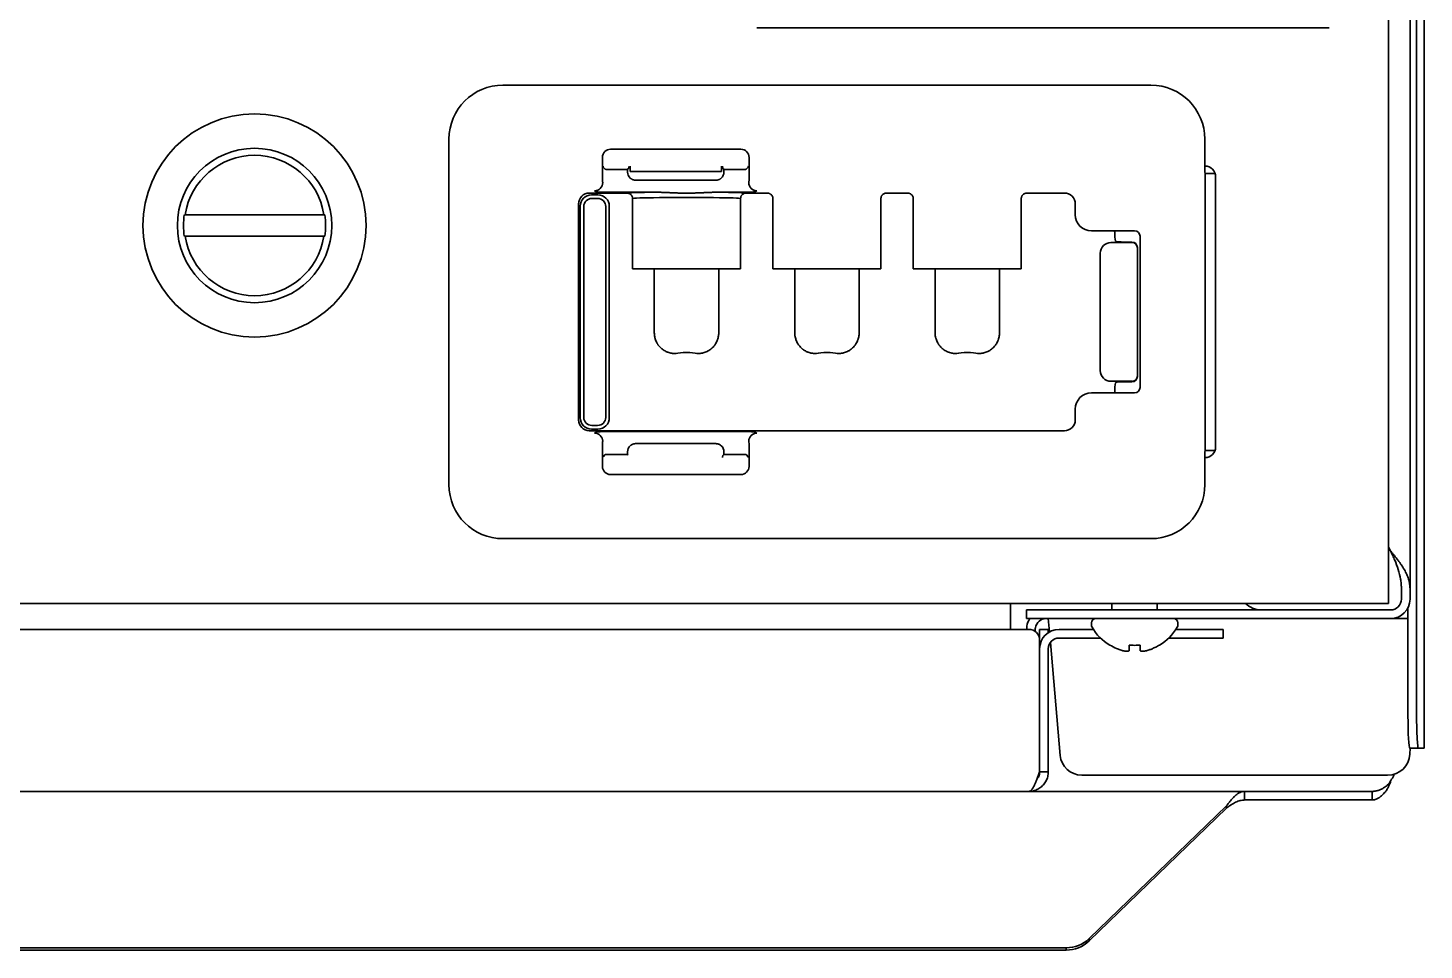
# Model space of a CAD drawing. Extents: x 6336 to 10269, y -393 to 3371.
# Drawn here: x 9050.1 to 9179.4, y 2565.8 to 2651.2 of the extents above; entities that cross this region are included whole.
import ezdxf

# ---------------------------------------------------------------- set-up
doc = ezdxf.new("R2010")
doc.units = 0
doc.header["$LTSCALE"] = 5
doc.layers.add('1', color=7, linetype='CONTINUOUS', true_color=0xffffff)

msp = doc.modelspace()

# ---------------------------------------------------------------- linework, layer by layer
at = {"layer": '1', "color": 7, "linetype": 'Continuous', "lineweight": 35}
for p, q in [((9178.07, 3234.73), (9178.07, 2599.33)), ((9179.37, 2584.53), (9179.37, 3233.93)), ((9178.68, 3230.93), (9178.68, 2587.53)), ((9176.07, 2692.72), (9176.07, 2599.73)), ((9117.57, 2651.23), (9170.57, 2651.23)), ((9094.07, 2645.93), (9154.07, 2645.93)), ((9089.07, 2608.93), (9089.07, 2640.93)), ((9159.07, 2640.93), (9159.07, 2638.14)), ((9103.28, 2637.65), (9103.28, 2639.24)), ((9104.03, 2639.99), (9116.11, 2639.99)), ((9116.86, 2639.24), (9116.86, 2637.65)), ((9103.35, 2638.34), (9103.35, 2638.43)), ((9103.35, 2638.34), (9103.55, 2638.14)), ((9104.86, 2638.12), (9104.3, 2638.12)), ((9105.68, 2638.19), (9105.61, 2638.14)), ((9105.61, 2638.14), (9105.61, 2637.88)), ((9105.85, 2638.43), (9105.85, 2637.93)), ((9105.85, 2637.93), (9105.88, 2637.93)), ((9105.88, 2637.93), (9106.63, 2637.93)), ((9113.52, 2637.93), (9106.63, 2637.93)), ((9113.52, 2637.93), (9114.27, 2637.93)), ((9114.3, 2637.93), (9114.27, 2637.93)), ((9114.3, 2637.93), (9114.3, 2638.43)), ((9114.54, 2638.14), (9114.47, 2638.19)), ((9114.54, 2637.88), (9114.54, 2638.14)), ((9115.85, 2638.12), (9115.29, 2638.12)), ((9116.79, 2638.34), (9116.6, 2638.14)), ((9116.8, 2638.43), (9116.79, 2638.34)), ((9159.11, 2637.75), (9159.08, 2637.89)), ((9160.02, 2637.75), (9159.11, 2637.75)), ((9159.11, 2637.75), (9159.11, 2612.1)), ((9106.36, 2637.13), (9106.63, 2637.13)), ((9106.63, 2637.13), (9113.52, 2637.13)), ((9113.52, 2637.13), (9113.79, 2637.13)), ((9160.07, 2637.43), (9160.07, 2612.43)), ((9101.07, 2634.93), (9101.07, 2614.93)), ((9105.57, 2635.93), (9102.07, 2635.93)), ((9102.87, 2635.77), (9102.28, 2635.77)), ((9102.84, 2635.44), (9102.31, 2635.44)), ((9102.8, 2636.03), (9102.56, 2636.15)), ((9108.34, 2636.01), (9104.3, 2636.01)), ((9106.07, 2628.93), (9106.07, 2635.43)), ((9115.85, 2636.01), (9113.81, 2636.01)), ((9116.07, 2628.93), (9116.07, 2635.43)), ((9118.57, 2635.93), (9116.57, 2635.93)), ((9117.59, 2636.15), (9117.35, 2636.03)), ((9119.07, 2628.93), (9119.07, 2635.43)), ((9129.07, 2628.93), (9129.07, 2635.43)), ((9131.57, 2635.93), (9129.57, 2635.93)), ((9132.07, 2628.93), (9132.07, 2635.43)), ((9142.07, 2628.93), (9142.07, 2635.43)), ((9146.07, 2635.93), (9142.57, 2635.93)), ((9147.07, 2633.93), (9147.07, 2634.93)), ((9064.65, 2633.93), (9064.57, 2633.93)), ((9077.58, 2633.93), (9077.5, 2633.93)), ((9101.23, 2634.72), (9101.23, 2615.13)), ((9101.56, 2634.69), (9101.56, 2615.16)), ((9103.59, 2615.16), (9103.59, 2634.69)), ((9103.92, 2615.13), (9103.92, 2634.72)), ((9148.57, 2632.43), (9148.8, 2632.43)), ((9148.8, 2632.43), (9152.57, 2632.43)), ((9150.72, 2632.35), (9150.72, 2632.4)), ((9064.57, 2631.93), (9064.65, 2631.93)), ((9077.5, 2631.93), (9077.58, 2631.93)), ((9150.38, 2631.35), (9152.32, 2631.35)), ((9150.81, 2631.48), (9150.73, 2631.85)), ((9152.32, 2631.4), (9151.31, 2631.4)), ((9153.07, 2631.93), (9153.07, 2617.93)), ((9149.38, 2629.87), (9149.38, 2619.98)), ((9152.82, 2630.86), (9152.82, 2630.89)), ((9152.82, 2629.87), (9152.82, 2630.86)), ((9152.82, 2619.98), (9152.82, 2629.87)), ((9106.07, 2628.93), (9116.07, 2628.93)), ((9108.09, 2628.93), (9108.09, 2623)), ((9114.05, 2628.93), (9114.05, 2623)), ((9119.07, 2628.93), (9129.07, 2628.93)), ((9121.09, 2623), (9121.09, 2628.93)), ((9127.05, 2628.93), (9127.05, 2623)), ((9132.07, 2628.93), (9142.07, 2628.93)), ((9134.09, 2623), (9134.09, 2628.93)), ((9140.05, 2623), (9140.05, 2628.93)), ((9152.82, 2618.99), (9152.82, 2619.98)), ((9152.32, 2618.5), (9150.38, 2618.5)), ((9150.81, 2618.37), (9150.73, 2618)), ((9152.32, 2618.46), (9151.31, 2618.46)), ((9152.82, 2618.96), (9152.82, 2618.99)), ((9148.8, 2617.43), (9148.57, 2617.43)), ((9152.57, 2617.43), (9148.8, 2617.43)), ((9150.72, 2617.45), (9150.72, 2617.51)), ((9147.07, 2614.93), (9147.07, 2615.93)), ((9102.31, 2614.41), (9102.84, 2614.41)), ((9102.07, 2613.93), (9146.07, 2613.93)), ((9102.28, 2614.08), (9102.87, 2614.08)), ((9102.56, 2613.7), (9102.8, 2613.82)), ((9104.3, 2613.84), (9115.85, 2613.84)), ((9117.35, 2613.82), (9117.59, 2613.7)), ((9103.28, 2610.61), (9103.28, 2612.2)), ((9103.35, 2611.52), (9103.55, 2611.71)), ((9104.86, 2611.73), (9104.3, 2611.73)), ((9105.61, 2611.98), (9105.61, 2611.71)), ((9105.61, 2611.71), (9105.68, 2611.66)), ((9106.63, 2612.73), (9106.36, 2612.73)), ((9113.52, 2612.73), (9106.63, 2612.73)), ((9113.79, 2612.73), (9113.52, 2612.73)), ((9114.47, 2611.66), (9114.54, 2611.71)), ((9114.54, 2611.71), (9114.54, 2611.98)), ((9115.85, 2611.73), (9115.28, 2611.73)), ((9116.79, 2611.52), (9116.6, 2611.71)), ((9116.86, 2612.2), (9116.86, 2610.61)), ((9159.07, 2611.72), (9159.07, 2608.93)), ((9159.11, 2612.1), (9159.08, 2611.96)), ((9160.02, 2612.1), (9159.11, 2612.1)), ((9116.79, 2611.52), (9116.8, 2611.43)), ((9116.11, 2609.86), (9104.03, 2609.86)), ((9154.07, 2603.93), (9094.07, 2603.93)), ((9176.07, 2603.14), (9176.27, 2602.79)), ((9176.07, 2597.93), (9176.07, 2599.73)), ((9177.27, 2599.33), (9177.27, 2598.33)), ((9178.07, 2599.33), (9178.07, 2598.33)), ((9176.07, 2597.93), (8700.37, 2597.93)), ((9141.07, 2597.93), (9141.07, 2596.93)), ((9150.47, 2597.93), (9150.47, 2597.33)), ((9154.67, 2597.33), (9154.67, 2597.93)), ((9177.88, 2587.53), (9177.88, 2597.53)), ((9141.07, 2595.53), (9141.07, 2596.93)), ((9144.57, 2597.33), (9142.57, 2597.33)), ((9142.57, 2597.33), (9142.57, 2596.53)), ((9144.57, 2596.53), (9142.57, 2596.53)), ((9176.27, 2597.33), (9144.57, 2597.33)), ((9176.27, 2596.53), (9144.57, 2596.53)), ((9144.57, 2596.53), (9144.68, 2595.29)), ((9148.57, 2596.13), (9148.57, 2595.93)), ((9156.57, 2595.93), (9156.57, 2596.13)), ((9176.27, 2596.53), (9177.88, 2596.53)), ((9142.77, 2595.53), (8700.37, 2595.53)), ((9143.37, 2595.53), (9143.37, 2595.33)), ((9143.77, 2595.53), (9143.77, 2594.53)), ((9144.57, 2595.53), (9143.77, 2595.53)), ((9144.57, 2595.22), (9144.57, 2595.53)), ((9145.57, 2595.53), (9148.75, 2595.53)), ((9156.4, 2595.53), (9158.77, 2595.53)), ((9160.77, 2595.53), (9158.77, 2595.53)), ((9160.77, 2594.73), (9160.77, 2595.53)), ((9143.77, 2594.53), (9143.77, 2582.33)), ((9144.57, 2593.73), (9144.57, 2582.33)), ((9144.77, 2594.32), (9145.68, 2583.85)), ((9145.57, 2594.73), (9149.4, 2594.73)), ((9150.27, 2594.05), (9150.27, 2594.08)), ((9154.87, 2594.08), (9154.87, 2594.05)), ((9155.74, 2594.73), (9158.77, 2594.73)), ((9160.77, 2594.73), (9158.77, 2594.73)), ((9178.84, 2584.53), (9178.04, 2584.53)), ((9178.08, 2584.53), (9178.06, 2583.96)), ((9178.84, 2584.53), (9179.37, 2584.53)), ((9179.37, 2584.53), (9179.37, 2584.53)), ((9144.57, 2582.33), (9143.77, 2582.33)), ((9170.56, 2582.03), (9147.67, 2582.03)), ((9175.55, 2582.03), (9170.56, 2582.03)), ((9176, 2582.03), (9175.55, 2582.03)), ((9176.57, 2581.99), (9176.57, 2582.1)), ((9142.77, 2580.53), (8702.42, 2580.53)), ((9142.77, 2580.53), (9162.75, 2580.53)), ((9162.75, 2580.53), (9174.57, 2580.53)), ((9162.75, 2580.53), (9162.75, 2579.73)), ((9174.57, 2579.73), (9162.75, 2579.73)), ((9174.57, 2579.73), (9174.57, 2580.53)), ((9148.35, 2566.89), (9161.09, 2579.19)), ((9161.09, 2578.98), (9148.35, 2566.68)), ((9161.09, 2578.98), (9161.09, 2579.19)), ((9148.35, 2566.89), (9148.35, 2566.68)), ((9146.23, 2566.04), (8975.59, 2566.04)), ((9146.23, 2565.83), (8975.59, 2565.83)), ((9146.23, 2565.83), (9146.23, 2566.04))]:
    msp.add_line(p, q, dxfattribs=at)
for radius in [10.33, 7.15]:
    msp.add_circle((9071.07, 2632.93), radius, dxfattribs=at)
for centre, radius, start, end in [((9094.07, 2640.93), 5, 90, 180), ((9154.07, 2640.93), 5, 0, 90), ((9071.07, 2632.93), 6.5, 8.8499, 171.1501), ((9159.07, 2637.43), 1, 0, 90), ((9102.07, 2634.93), 1, 90, 180), ((9146.07, 2634.93), 1, 0, 90), ((9071.07, 2632.93), 6.58, 171.2603, 188.7397), ((9071.07, 2632.93), 6.58, 351.2603, 8.7397), ((9152.57, 2631.93), 0.5, 0, 90), ((9071.07, 2632.93), 6.5, 188.8499, 351.1501), ((9152.57, 2617.93), 0.5, 270, 0), ((9102.07, 2614.93), 1, 180, 270), ((9146.07, 2614.93), 1, 270, 0), ((9159.07, 2612.43), 1, 270, 0), ((9094.07, 2608.93), 5, 180, 270), ((9154.07, 2608.93), 5, 270, 0), ((9164.27, 2599.33), 2, 224.4289, 270), ((9176.27, 2598.33), 1.8, 270, 0), ((9176.27, 2598.33), 1, 270, 0), ((9144.37, 2595.53), 1.8, 146.2508, 171), ((9144.37, 2595.53), 1, 90, 171), ((9148.97, 2596.13), 0.4, 90, 180), ((9156.17, 2596.13), 0.4, 0, 90), ((9144.37, 2595.53), 1.8, 171, 180), ((9142.77, 2594.53), 1, 0, 90), ((9144.37, 2595.53), 1, 171, 180), ((9145.57, 2593.73), 1.8, 90, 180), ((9148.97, 2595.93), 0.4, 180, 210.3012), ((9152.77, 2598.15), 4.8, 210.3012, 238.6273), ((9152.37, 2598.15), 4.8, 301.3727, 329.6988), ((9156.17, 2595.93), 0.4, 329.6988, 0), ((9145.57, 2593.73), 1, 90, 180), ((9147.67, 2584.03), 2, 185, 270)]:
    msp.add_arc(centre, radius, start, end, dxfattribs=at)
for centre, major_axis, ratio, start_param, end_param in [((9104.04, 2639.24), (0.532, -0.532), 0.996359, 2.356803, 3.926382), ((9116.11, 2639.24), (-0.532, -0.532), 0.996359, 2.356803, 3.926382), ((9103.31, 2637.65), (0, -0.75), 0.034921, 4.712389, 6.265732), ((9104.3, 2638.14), (0.75, 0), 0.034921, 3.176499, 4.712389), ((9104.86, 2638.14), (0.755, 0), 0.034921, 4.712389, 6.230825), ((9106.36, 2637.88), (0.753, 0), 0.995884, 3.141593, 3.977903), ((9113.78, 2637.88), (0.753, 0), 0.995884, 5.446875, 6.283185), ((9115.29, 2638.14), (0.755, 0), 0.034921, 3.193953, 4.712389), ((9115.85, 2638.14), (0.75, 0), 0.034921, 4.712389, 6.248279), ((9116.84, 2637.65), (0, -0.75), 0.034921, 0.017453, 1.570796), ((9159.08, 2638.14), (0, -0.25), 0.034921, 4.712389, 6.108652), ((9102.56, 2636.9), (-0.335, -0.671), 0.999239, 0.46383, 2.034018), ((9117.59, 2636.9), (0.335, -0.671), 0.999239, 4.249168, 5.819355), ((9102.28, 2634.72), (-0.743, 0.743), 0.999695, 5.497939, 7.068431), ((9102.31, 2634.69), (0.53, 0.53), 0.999695, 0.78555, 2.356042), ((9104.3, 2636.04), (1.5, 0), 0.017455, 3.176499, 4.712389), ((9102.84, 2634.69), (0.53, -0.53), 0.999695, 0.78555, 2.356042), ((9102.87, 2634.72), (0.743, 0.743), 0.999695, 5.497939, 7.068431), ((9111.07, 2635.93), (5.5, 0), 0.017455, 2.091232, 3.140006), ((9111.07, 2635.43), (5, 0), 0.019201, 0, 3.141593), ((9111.07, 2635.93), (5.5, 0), 0.017455, 0.001587, 1.050361), ((9115.85, 2636.04), (1.5, 0), 0.017455, 4.712389, 6.248279), ((9148.57, 2633.93), (1.5, 0), 0.999848, 3.141593, 4.712389), ((9150.74, 2632.35), (0, -0.5), 0.034921, 4.712389, 6.108652), ((9150.38, 2630.37), (0.995, 0.099), 0.984662, 1.473629, 3.041395), ((9151.31, 2631.49), (0.5, 0), 0.176327, 3.176499, 4.712389), ((9152.32, 2630.89), (0, 0.508), 0.984808, 4.712389, 6.283185), ((9152.32, 2630.86), (-0.5, 0), 0.984808, 3.141593, 4.712389), ((9149.38, 2629.87), (0, -0.5), 0.017455, 1.570796, 2.96706), ((9111.07, 2620.99), (1.07, 0), 0.176327, 0.462409, 2.679184), ((9124.07, 2620.99), (1.07, 0), 0.176327, 0.462409, 2.679184), ((9137.07, 2620.99), (1.07, 0), 0.176327, 0.462409, 2.679184), ((9149.38, 2619.98), (0, -0.5), 0.017455, 0.174533, 1.570796), ((9150.38, 2619.49), (0.995, -0.099), 0.984662, 3.241791, 4.809556), ((9151.31, 2618.37), (0.5, 0), 0.176327, 1.570796, 3.106686), ((9152.32, 2618.99), (-0.5, 0), 0.984808, 1.570796, 3.141593), ((9152.32, 2618.96), (0, 0.508), 0.984808, 3.141593, 4.712389), ((9148.57, 2615.93), (-1.5, 0), 0.999848, 4.712389, 6.283185), ((9150.74, 2617.51), (0, -0.5), 0.034921, 3.316126, 4.712389), ((9102.28, 2615.13), (-0.743, -0.743), 0.999695, 5.497939, 7.068431), ((9102.31, 2615.16), (-0.53, 0.53), 0.999695, 0.78555, 2.356042), ((9102.84, 2615.16), (-0.53, -0.53), 0.999695, 0.78555, 2.356042), ((9102.87, 2615.13), (0.743, -0.743), 0.999695, 5.497939, 7.068431), ((9102.56, 2612.95), (-0.335, 0.671), 0.999239, 4.249168, 5.819355), ((9104.3, 2613.82), (1.5, 0), 0.017455, 1.570796, 3.106686), ((9103.31, 2612.2), (0, -0.75), 0.034921, 3.159046, 4.712389), ((9115.85, 2613.82), (1.5, 0), 0.017455, 0.034907, 1.570796), ((9117.59, 2612.95), (0.335, 0.671), 0.999239, 0.46383, 2.034018), ((9116.84, 2612.2), (0, -0.75), 0.034921, 1.570796, 3.124139), ((9104.3, 2611.71), (0.75, 0), 0.034921, 1.570796, 3.106686), ((9104.86, 2611.71), (0.75, 0), 0.034921, 0.05236, 1.570796), ((9106.36, 2611.98), (0.753, 0), 0.995902, 2.301583, 3.141593), ((9113.78, 2611.98), (0.753, 0), 0.995902, 0, 0.84001), ((9115.28, 2611.71), (0.75, 0), 0.034921, 1.570796, 3.089233), ((9115.85, 2611.71), (0.75, 0), 0.034921, 0.034907, 1.570796), ((9159.08, 2611.72), (0, -0.25), 0.034921, 3.316126, 4.712389), ((9104.04, 2610.62), (-0.532, -0.532), 0.996359, 5.498396, 7.067974), ((9116.11, 2610.62), (0.532, -0.532), 0.996359, 5.498396, 7.067974), ((9178.04, 2587.53), (0, -3), 0.052336, 4.712389, 6.283185), ((9178.84, 2587.53), (0, 3), 0.052336, 1.570796, 3.141593), ((9176, 2584.03), (2.05, 0), 0.974464, 4.712389, 6.248279), ((9146.23, 2568.94), (-3, 0), 0.965926, 1.570796, 2.356194), ((9146.23, 2568.73), (3, 0), 0.965926, 4.712389, 5.497787)]:
    msp.add_ellipse(centre, major_axis=major_axis, ratio=ratio, start_param=start_param, end_param=end_param, dxfattribs=at)
for points, knots in [([(9105.74, 2638.38), (9105.74, 2638.38), (9105.74, 2638.36), (9105.73, 2638.32), (9105.72, 2638.27), (9105.71, 2638.23), (9105.69, 2638.2), (9105.68, 2638.19), (9105.68, 2638.19)], [0, 0, 0, 0, 0.005451, 0.204361, 0.403271, 0.60218, 0.80109, 1, 1, 1, 1]), ([(9114.47, 2638.19), (9114.46, 2638.19), (9114.45, 2638.2), (9114.44, 2638.24), (9114.43, 2638.26), (9114.42, 2638.3), (9114.42, 2638.32), (9114.41, 2638.35), (9114.4, 2638.37), (9114.4, 2638.4), (9114.4, 2638.41), (9114.39, 2638.42)], [0, 0, 0, 0, 0.301376, 0.301376, 0.602751, 0.602751, 0.753439, 0.753439, 0.904127, 0.904127, 1, 1, 1, 1]), ([(9105.86, 2637.32), (9105.88, 2637.3), (9105.89, 2637.29), (9105.93, 2637.26), (9105.95, 2637.25), (9106.01, 2637.21), (9106.05, 2637.19), (9106.1, 2637.17), (9106.11, 2637.17), (9106.14, 2637.16), (9106.17, 2637.15), (9106.2, 2637.14), (9106.27, 2637.13), (9106.31, 2637.13), (9106.36, 2637.13)], [0, 0, 0, 0, 0.125, 0.125, 0.25, 0.25, 0.5, 0.5, 0.5625, 0.5625, 0.625, 0.75, 0.75, 1, 1, 1, 1]), ([(9113.79, 2637.13), (9113.8, 2637.13), (9113.81, 2637.13), (9113.84, 2637.13), (9113.85, 2637.13), (9113.88, 2637.13), (9113.93, 2637.14), (9113.98, 2637.15), (9114.01, 2637.16), (9114.04, 2637.17), (9114.05, 2637.17), (9114.1, 2637.19), (9114.14, 2637.21), (9114.2, 2637.25), (9114.22, 2637.26), (9114.25, 2637.29), (9114.27, 2637.3), (9114.29, 2637.32)], [0, 0, 0, 0, 0.0625, 0.0625, 0.125, 0.125, 0.25, 0.375, 0.4375, 0.4375, 0.5, 0.5, 0.75, 0.75, 0.875, 0.875, 1, 1, 1, 1]), ([(9106.07, 2635.43), (9106.07, 2635.46), (9106.07, 2635.49), (9106.06, 2635.54), (9106.06, 2635.56), (9106.05, 2635.59), (9106.04, 2635.6), (9106.02, 2635.65), (9106.01, 2635.68), (9105.98, 2635.72), (9105.97, 2635.73), (9105.95, 2635.76), (9105.94, 2635.77), (9105.9, 2635.8), (9105.88, 2635.82), (9105.84, 2635.85), (9105.82, 2635.86), (9105.79, 2635.87), (9105.76, 2635.89), (9105.73, 2635.9), (9105.7, 2635.91), (9105.69, 2635.91), (9105.64, 2635.92), (9105.61, 2635.93), (9105.57, 2635.93)], [0, 0, 0, 0, 0.125, 0.125, 0.1875, 0.1875, 0.25, 0.25, 0.375, 0.375, 0.4375, 0.4375, 0.5, 0.5, 0.625, 0.625, 0.6875, 0.6875, 0.75, 0.8125, 0.8125, 0.875, 0.875, 1, 1, 1, 1]), ([(9111.07, 2635.92), (9111.04, 2635.92), (9110.98, 2635.92), (9110.9, 2635.92), (9110.81, 2635.92), (9110.72, 2635.93), (9110.63, 2635.93), (9110.54, 2635.93), (9110.45, 2635.93), (9110.36, 2635.93), (9110.27, 2635.94), (9110.18, 2635.94), (9110.09, 2635.94), (9110, 2635.95), (9109.91, 2635.95), (9109.82, 2635.96), (9109.73, 2635.96), (9109.65, 2635.96), (9109.58, 2635.97), (9109.52, 2635.97), (9109.45, 2635.97), (9109.39, 2635.98), (9109.33, 2635.98), (9109.27, 2635.98), (9109.22, 2635.99), (9109.16, 2635.99), (9109.1, 2635.99), (9109.05, 2635.99), (9108.99, 2635.99), (9108.94, 2636), (9108.88, 2636), (9108.83, 2636), (9108.78, 2636), (9108.73, 2636), (9108.67, 2636.01), (9108.62, 2636.01), (9108.57, 2636.01), (9108.53, 2636.01), (9108.48, 2636.01), (9108.43, 2636.01), (9108.38, 2636.01), (9108.35, 2636.01), (9108.34, 2636.01)], [0, 0, 0, 0, 0.031567, 0.063213, 0.094945, 0.126766, 0.158683, 0.1907, 0.222824, 0.25506, 0.287412, 0.319888, 0.352493, 0.385232, 0.418112, 0.451138, 0.484317, 0.517655, 0.54066, 0.563411, 0.585907, 0.608148, 0.630137, 0.651871, 0.673353, 0.694581, 0.715557, 0.736281, 0.756752, 0.776972, 0.796939, 0.816655, 0.836119, 0.855332, 0.874294, 0.893005, 0.911465, 0.929673, 0.947631, 0.965338, 0.982794, 1, 1, 1, 1]), ([(9113.81, 2636.01), (9113.79, 2636.01), (9113.77, 2636.01), (9113.73, 2636.01), (9113.69, 2636.01), (9113.64, 2636.01), (9113.6, 2636.01), (9113.56, 2636.01), (9113.52, 2636.01), (9113.48, 2636.01), (9113.44, 2636), (9113.4, 2636), (9113.36, 2636), (9113.32, 2636), (9113.28, 2636), (9113.24, 2636), (9113.2, 2636), (9113.16, 2635.99), (9113.11, 2635.99), (9113.07, 2635.99), (9113.03, 2635.99), (9112.99, 2635.99), (9112.95, 2635.99), (9112.91, 2635.98), (9112.87, 2635.98), (9112.83, 2635.98), (9112.79, 2635.98), (9112.75, 2635.98), (9112.71, 2635.97), (9112.66, 2635.97), (9112.62, 2635.97), (9112.58, 2635.97), (9112.54, 2635.96), (9112.5, 2635.96), (9112.46, 2635.96), (9112.42, 2635.96), (9112.38, 2635.96), (9112.33, 2635.95), (9112.29, 2635.95), (9112.25, 2635.95), (9112.21, 2635.95), (9112.17, 2635.95), (9112.13, 2635.95), (9112.09, 2635.94), (9112.04, 2635.94), (9112, 2635.94), (9111.96, 2635.94), (9111.92, 2635.94), (9111.88, 2635.94), (9111.83, 2635.93), (9111.79, 2635.93), (9111.75, 2635.93), (9111.71, 2635.93), (9111.67, 2635.93), (9111.62, 2635.93), (9111.58, 2635.93), (9111.54, 2635.93), (9111.5, 2635.93), (9111.45, 2635.93), (9111.41, 2635.92), (9111.37, 2635.92), (9111.33, 2635.92), (9111.28, 2635.92), (9111.24, 2635.92), (9111.2, 2635.92), (9111.16, 2635.92), (9111.11, 2635.92), (9111.09, 2635.92), (9111.07, 2635.92)], [0, 0, 0, 0, 0.015275, 0.030535, 0.04578, 0.061009, 0.076225, 0.091427, 0.106616, 0.121793, 0.136957, 0.15211, 0.167253, 0.182384, 0.197506, 0.212619, 0.227723, 0.242819, 0.257908, 0.272989, 0.288065, 0.303134, 0.318199, 0.333259, 0.348315, 0.363367, 0.378417, 0.393464, 0.40851, 0.423555, 0.438599, 0.453643, 0.468688, 0.483734, 0.498782, 0.513833, 0.528886, 0.543943, 0.559004, 0.574069, 0.58914, 0.604217, 0.6193, 0.634389, 0.649487, 0.664592, 0.679705, 0.694828, 0.70996, 0.725103, 0.740256, 0.75542, 0.770596, 0.785784, 0.800985, 0.8162, 0.831428, 0.846671, 0.861928, 0.877201, 0.89249, 0.907795, 0.923117, 0.938457, 0.953814, 0.96919, 0.984585, 1, 1, 1, 1]), ([(9116.57, 2635.93), (9116.54, 2635.93), (9116.51, 2635.92), (9116.46, 2635.91), (9116.44, 2635.91), (9116.41, 2635.9), (9116.4, 2635.89), (9116.35, 2635.88), (9116.32, 2635.86), (9116.28, 2635.83), (9116.27, 2635.82), (9116.24, 2635.8), (9116.23, 2635.79), (9116.2, 2635.76), (9116.18, 2635.73), (9116.15, 2635.69), (9116.14, 2635.68), (9116.12, 2635.65), (9116.11, 2635.62), (9116.1, 2635.59), (9116.09, 2635.56), (9116.09, 2635.54), (9116.08, 2635.49), (9116.07, 2635.46), (9116.07, 2635.43)], [0, 0, 0, 0, 0.125, 0.125, 0.1875, 0.1875, 0.25, 0.25, 0.375, 0.375, 0.4375, 0.4375, 0.5, 0.5, 0.625, 0.625, 0.6875, 0.6875, 0.75, 0.8125, 0.8125, 0.875, 0.875, 1, 1, 1, 1]), ([(9119.07, 2635.43), (9119.07, 2635.46), (9119.07, 2635.49), (9119.06, 2635.54), (9119.06, 2635.56), (9119.05, 2635.59), (9119.04, 2635.6), (9119.02, 2635.65), (9119.01, 2635.68), (9118.98, 2635.72), (9118.97, 2635.73), (9118.95, 2635.76), (9118.94, 2635.77), (9118.9, 2635.8), (9118.88, 2635.82), (9118.84, 2635.85), (9118.82, 2635.86), (9118.79, 2635.87), (9118.76, 2635.89), (9118.73, 2635.9), (9118.7, 2635.91), (9118.69, 2635.91), (9118.64, 2635.92), (9118.61, 2635.93), (9118.57, 2635.93)], [0, 0, 0, 0, 0.125, 0.125, 0.1875, 0.1875, 0.25, 0.25, 0.375, 0.375, 0.4375, 0.4375, 0.5, 0.5, 0.625, 0.625, 0.6875, 0.6875, 0.75, 0.8125, 0.8125, 0.875, 0.875, 1, 1, 1, 1]), ([(9129.57, 2635.93), (9129.54, 2635.93), (9129.51, 2635.92), (9129.46, 2635.91), (9129.44, 2635.91), (9129.41, 2635.9), (9129.4, 2635.89), (9129.35, 2635.88), (9129.32, 2635.86), (9129.28, 2635.83), (9129.27, 2635.82), (9129.24, 2635.8), (9129.23, 2635.79), (9129.2, 2635.76), (9129.18, 2635.73), (9129.15, 2635.69), (9129.14, 2635.68), (9129.12, 2635.65), (9129.11, 2635.62), (9129.1, 2635.59), (9129.09, 2635.56), (9129.09, 2635.54), (9129.08, 2635.49), (9129.07, 2635.46), (9129.07, 2635.43)], [0, 0, 0, 0, 0.125, 0.125, 0.1875, 0.1875, 0.25, 0.25, 0.375, 0.375, 0.4375, 0.4375, 0.5, 0.5, 0.625, 0.625, 0.6875, 0.6875, 0.75, 0.8125, 0.8125, 0.875, 0.875, 1, 1, 1, 1]), ([(9132.07, 2635.43), (9132.07, 2635.46), (9132.07, 2635.49), (9132.06, 2635.54), (9132.06, 2635.56), (9132.05, 2635.59), (9132.04, 2635.6), (9132.02, 2635.65), (9132.01, 2635.68), (9131.98, 2635.72), (9131.97, 2635.73), (9131.95, 2635.76), (9131.94, 2635.77), (9131.9, 2635.8), (9131.88, 2635.82), (9131.84, 2635.85), (9131.82, 2635.86), (9131.79, 2635.87), (9131.76, 2635.89), (9131.73, 2635.9), (9131.7, 2635.91), (9131.69, 2635.91), (9131.64, 2635.92), (9131.61, 2635.93), (9131.57, 2635.93)], [0, 0, 0, 0, 0.125, 0.125, 0.1875, 0.1875, 0.25, 0.25, 0.375, 0.375, 0.4375, 0.4375, 0.5, 0.5, 0.625, 0.625, 0.6875, 0.6875, 0.75, 0.8125, 0.8125, 0.875, 0.875, 1, 1, 1, 1]), ([(9142.57, 2635.93), (9142.54, 2635.93), (9142.51, 2635.92), (9142.46, 2635.91), (9142.44, 2635.91), (9142.41, 2635.9), (9142.4, 2635.89), (9142.35, 2635.88), (9142.32, 2635.86), (9142.28, 2635.83), (9142.27, 2635.82), (9142.24, 2635.8), (9142.23, 2635.79), (9142.2, 2635.76), (9142.18, 2635.73), (9142.15, 2635.69), (9142.14, 2635.68), (9142.12, 2635.65), (9142.11, 2635.62), (9142.1, 2635.59), (9142.09, 2635.56), (9142.09, 2635.54), (9142.08, 2635.49), (9142.07, 2635.46), (9142.07, 2635.43)], [0, 0, 0, 0, 0.125, 0.125, 0.1875, 0.1875, 0.25, 0.25, 0.375, 0.375, 0.4375, 0.4375, 0.5, 0.5, 0.625, 0.625, 0.6875, 0.6875, 0.75, 0.8125, 0.8125, 0.875, 0.875, 1, 1, 1, 1]), ([(9110.11, 2621.07), (9110.05, 2621.07), (9109.98, 2621.07), (9109.88, 2621.08), (9109.85, 2621.08), (9109.79, 2621.08), (9109.75, 2621.09), (9109.66, 2621.1), (9109.6, 2621.12), (9109.47, 2621.15), (9109.41, 2621.17), (9109.32, 2621.2), (9109.29, 2621.21), (9109.23, 2621.24), (9109.2, 2621.25), (9109.11, 2621.29), (9109.05, 2621.33), (9108.94, 2621.4), (9108.89, 2621.43), (9108.81, 2621.49), (9108.78, 2621.51), (9108.73, 2621.56), (9108.71, 2621.58), (9108.64, 2621.65), (9108.55, 2621.74), (9108.47, 2621.84), (9108.41, 2621.92), (9108.4, 2621.95), (9108.37, 2621.99), (9108.36, 2622.01), (9108.35, 2622.04), (9108.31, 2622.11), (9108.24, 2622.24), (9108.2, 2622.36), (9108.17, 2622.45), (9108.16, 2622.49), (9108.14, 2622.55), (9108.14, 2622.58), (9108.1, 2622.74), (9108.09, 2622.87), (9108.09, 2623)], [0, 0, 0, 0, 0.0625, 0.0625, 0.09375, 0.09375, 0.125, 0.125, 0.1875, 0.1875, 0.25, 0.25, 0.28125, 0.28125, 0.3125, 0.3125, 0.375, 0.375, 0.4375, 0.4375, 0.46875, 0.46875, 0.5, 0.5, 0.5625, 0.625, 0.625, 0.65625, 0.65625, 0.671875, 0.671875, 0.6875, 0.75, 0.8125, 0.8125, 0.84375, 0.84375, 0.875, 0.875, 1, 1, 1, 1]), ([(9114.05, 2623), (9114.05, 2622.97), (9114.05, 2622.94), (9114.05, 2622.87), (9114.05, 2622.84), (9114.04, 2622.74), (9114.02, 2622.61), (9113.99, 2622.49), (9113.96, 2622.39), (9113.95, 2622.36), (9113.93, 2622.3), (9113.91, 2622.27), (9113.88, 2622.18), (9113.82, 2622.06), (9113.75, 2621.95), (9113.69, 2621.87), (9113.68, 2621.84), (9113.64, 2621.79), (9113.61, 2621.77), (9113.55, 2621.69), (9113.46, 2621.6), (9113.36, 2621.51), (9113.26, 2621.43), (9113.21, 2621.4), (9113.12, 2621.34), (9113.09, 2621.33), (9113.04, 2621.3), (9113.01, 2621.28), (9112.92, 2621.24), (9112.86, 2621.21), (9112.74, 2621.17), (9112.68, 2621.15), (9112.58, 2621.12), (9112.55, 2621.12), (9112.49, 2621.1), (9112.45, 2621.1), (9112.36, 2621.08), (9112.29, 2621.08), (9112.16, 2621.07), (9112.1, 2621.07), (9112.03, 2621.07)], [0, 0, 0, 0, 0.03125, 0.03125, 0.0625, 0.0625, 0.125, 0.1875, 0.1875, 0.21875, 0.21875, 0.25, 0.25, 0.3125, 0.375, 0.375, 0.40625, 0.40625, 0.4375, 0.4375, 0.5, 0.5625, 0.5625, 0.625, 0.625, 0.65625, 0.65625, 0.6875, 0.6875, 0.75, 0.75, 0.8125, 0.8125, 0.84375, 0.84375, 0.875, 0.875, 0.9375, 0.9375, 1, 1, 1, 1]), ([(9123.11, 2621.07), (9123.05, 2621.07), (9122.98, 2621.07), (9122.85, 2621.08), (9122.79, 2621.08), (9122.69, 2621.1), (9122.66, 2621.1), (9122.6, 2621.12), (9122.56, 2621.12), (9122.47, 2621.15), (9122.41, 2621.17), (9122.31, 2621.2), (9122.28, 2621.21), (9122.22, 2621.24), (9122.19, 2621.25), (9122.11, 2621.3), (9122.05, 2621.33), (9121.94, 2621.4), (9121.89, 2621.43), (9121.82, 2621.48), (9121.81, 2621.49), (9121.78, 2621.51), (9121.77, 2621.52), (9121.73, 2621.56), (9121.71, 2621.58), (9121.64, 2621.65), (9121.55, 2621.74), (9121.47, 2621.84), (9121.41, 2621.92), (9121.4, 2621.95), (9121.36, 2622.01), (9121.35, 2622.04), (9121.3, 2622.12), (9121.24, 2622.24), (9121.18, 2622.42), (9121.14, 2622.55), (9121.12, 2622.64), (9121.12, 2622.68), (9121.11, 2622.74), (9121.11, 2622.77), (9121.1, 2622.87), (9121.09, 2622.94), (9121.09, 2623)], [0, 0, 0, 0, 0.0625, 0.0625, 0.125, 0.125, 0.15625, 0.15625, 0.1875, 0.1875, 0.25, 0.25, 0.28125, 0.28125, 0.3125, 0.3125, 0.375, 0.375, 0.4375, 0.4375, 0.453125, 0.453125, 0.46875, 0.46875, 0.5, 0.5, 0.5625, 0.625, 0.625, 0.65625, 0.65625, 0.6875, 0.6875, 0.75, 0.8125, 0.875, 0.875, 0.90625, 0.90625, 0.9375, 0.9375, 1, 1, 1, 1]), ([(9127.05, 2623), (9127.05, 2622.97), (9127.05, 2622.94), (9127.05, 2622.87), (9127.05, 2622.84), (9127.04, 2622.74), (9127.02, 2622.61), (9126.99, 2622.49), (9126.96, 2622.39), (9126.95, 2622.36), (9126.93, 2622.3), (9126.91, 2622.27), (9126.88, 2622.18), (9126.82, 2622.06), (9126.75, 2621.95), (9126.69, 2621.87), (9126.68, 2621.84), (9126.64, 2621.79), (9126.61, 2621.77), (9126.55, 2621.69), (9126.46, 2621.6), (9126.36, 2621.51), (9126.26, 2621.43), (9126.21, 2621.4), (9126.12, 2621.34), (9126.09, 2621.33), (9126.04, 2621.3), (9126.01, 2621.28), (9125.92, 2621.24), (9125.86, 2621.21), (9125.74, 2621.17), (9125.68, 2621.15), (9125.58, 2621.12), (9125.55, 2621.12), (9125.49, 2621.1), (9125.45, 2621.1), (9125.36, 2621.08), (9125.29, 2621.08), (9125.16, 2621.07), (9125.1, 2621.07), (9125.03, 2621.07)], [0, 0, 0, 0, 0.03125, 0.03125, 0.0625, 0.0625, 0.125, 0.1875, 0.1875, 0.21875, 0.21875, 0.25, 0.25, 0.3125, 0.375, 0.375, 0.40625, 0.40625, 0.4375, 0.4375, 0.5, 0.5625, 0.5625, 0.625, 0.625, 0.65625, 0.65625, 0.6875, 0.6875, 0.75, 0.75, 0.8125, 0.8125, 0.84375, 0.84375, 0.875, 0.875, 0.9375, 0.9375, 1, 1, 1, 1]), ([(9136.11, 2621.07), (9136.05, 2621.07), (9135.98, 2621.07), (9135.88, 2621.08), (9135.85, 2621.08), (9135.79, 2621.08), (9135.75, 2621.09), (9135.66, 2621.1), (9135.6, 2621.12), (9135.47, 2621.15), (9135.41, 2621.17), (9135.32, 2621.2), (9135.29, 2621.21), (9135.23, 2621.24), (9135.2, 2621.25), (9135.11, 2621.29), (9135.05, 2621.33), (9134.94, 2621.4), (9134.89, 2621.43), (9134.81, 2621.49), (9134.78, 2621.51), (9134.73, 2621.56), (9134.71, 2621.58), (9134.64, 2621.65), (9134.55, 2621.74), (9134.47, 2621.84), (9134.41, 2621.92), (9134.4, 2621.95), (9134.37, 2621.99), (9134.36, 2622.01), (9134.35, 2622.04), (9134.31, 2622.11), (9134.24, 2622.24), (9134.2, 2622.36), (9134.17, 2622.45), (9134.16, 2622.49), (9134.14, 2622.55), (9134.14, 2622.58), (9134.1, 2622.74), (9134.09, 2622.87), (9134.09, 2623)], [0, 0, 0, 0, 0.0625, 0.0625, 0.09375, 0.09375, 0.125, 0.125, 0.1875, 0.1875, 0.25, 0.25, 0.28125, 0.28125, 0.3125, 0.3125, 0.375, 0.375, 0.4375, 0.4375, 0.46875, 0.46875, 0.5, 0.5, 0.5625, 0.625, 0.625, 0.65625, 0.65625, 0.671875, 0.671875, 0.6875, 0.75, 0.8125, 0.8125, 0.84375, 0.84375, 0.875, 0.875, 1, 1, 1, 1]), ([(9140.05, 2623), (9140.05, 2622.97), (9140.05, 2622.94), (9140.05, 2622.87), (9140.05, 2622.84), (9140.04, 2622.74), (9140.02, 2622.61), (9139.99, 2622.49), (9139.96, 2622.39), (9139.95, 2622.36), (9139.93, 2622.3), (9139.91, 2622.27), (9139.88, 2622.18), (9139.82, 2622.06), (9139.75, 2621.95), (9139.69, 2621.87), (9139.68, 2621.84), (9139.64, 2621.79), (9139.61, 2621.77), (9139.55, 2621.69), (9139.46, 2621.6), (9139.36, 2621.51), (9139.26, 2621.43), (9139.21, 2621.4), (9139.12, 2621.34), (9139.09, 2621.33), (9139.04, 2621.3), (9139.01, 2621.28), (9138.92, 2621.24), (9138.86, 2621.21), (9138.74, 2621.17), (9138.68, 2621.15), (9138.58, 2621.12), (9138.55, 2621.12), (9138.49, 2621.1), (9138.45, 2621.1), (9138.36, 2621.08), (9138.29, 2621.08), (9138.16, 2621.07), (9138.1, 2621.07), (9138.03, 2621.07)], [0, 0, 0, 0, 0.03125, 0.03125, 0.0625, 0.0625, 0.125, 0.1875, 0.1875, 0.21875, 0.21875, 0.25, 0.25, 0.3125, 0.375, 0.375, 0.40625, 0.40625, 0.4375, 0.4375, 0.5, 0.5625, 0.5625, 0.625, 0.625, 0.65625, 0.65625, 0.6875, 0.6875, 0.75, 0.75, 0.8125, 0.8125, 0.84375, 0.84375, 0.875, 0.875, 0.9375, 0.9375, 1, 1, 1, 1]), ([(9106.36, 2612.73), (9106.34, 2612.73), (9106.31, 2612.73), (9106.27, 2612.72), (9106.22, 2612.71), (9106.18, 2612.7), (9106.15, 2612.7), (9106.14, 2612.69), (9106.11, 2612.68), (9106.1, 2612.68), (9106.05, 2612.66), (9106.01, 2612.64), (9105.95, 2612.6), (9105.93, 2612.59), (9105.9, 2612.56), (9105.88, 2612.55), (9105.86, 2612.53)], [0, 0, 0, 0, 0.125, 0.125, 0.25, 0.375, 0.375, 0.4375, 0.4375, 0.5, 0.5, 0.75, 0.75, 0.875, 0.875, 1, 1, 1, 1]), ([(9114.29, 2612.53), (9114.27, 2612.55), (9114.25, 2612.56), (9114.21, 2612.59), (9114.19, 2612.6), (9114.14, 2612.64), (9114.1, 2612.66), (9114.04, 2612.68), (9114.03, 2612.68), (9114.01, 2612.69), (9113.98, 2612.7), (9113.94, 2612.71), (9113.88, 2612.72), (9113.83, 2612.73), (9113.79, 2612.73)], [0, 0, 0, 0, 0.125, 0.125, 0.25, 0.25, 0.5, 0.5, 0.5625, 0.5625, 0.625, 0.75, 0.75, 1, 1, 1, 1]), ([(9114.39, 2611.43), (9114.4, 2611.44), (9114.4, 2611.48), (9114.41, 2611.53), (9114.43, 2611.58), (9114.44, 2611.62), (9114.45, 2611.65), (9114.46, 2611.66), (9114.47, 2611.66)], [0, 0, 0, 0, 0.114241, 0.291393, 0.468545, 0.645696, 0.822848, 1, 1, 1, 1]), ([(9177.27, 2599.33), (9177.27, 2599.36), (9177.27, 2599.4), (9177.27, 2599.47), (9177.27, 2599.51), (9177.26, 2599.62), (9177.26, 2599.69), (9177.24, 2599.91), (9177.22, 2600.05), (9177.15, 2600.48), (9177.07, 2600.77), (9176.89, 2601.35), (9176.78, 2601.64), (9176.6, 2602.07), (9176.53, 2602.21), (9176.44, 2602.43), (9176.4, 2602.5), (9176.34, 2602.65), (9176.31, 2602.72), (9176.27, 2602.79)], [0, 0, 0, 0, 0.03125, 0.03125, 0.0625, 0.0625, 0.125, 0.125, 0.25, 0.25, 0.5, 0.5, 0.75, 0.75, 0.875, 0.875, 0.9375, 0.9375, 1, 1, 1, 1]), ([(9176.27, 2602.79), (9176.3, 2602.75), (9176.33, 2602.72), (9176.39, 2602.65), (9176.48, 2602.54), (9176.57, 2602.43), (9176.74, 2602.21), (9176.85, 2602.07), (9177.01, 2601.85), (9177.07, 2601.78), (9177.15, 2601.67), (9177.17, 2601.64), (9177.22, 2601.57), (9177.25, 2601.53), (9177.37, 2601.35), (9177.46, 2601.2), (9177.63, 2600.91), (9177.71, 2600.77), (9177.84, 2600.48), (9177.89, 2600.34), (9177.96, 2600.12), (9177.98, 2600.05), (9178, 2599.94), (9178.01, 2599.9), (9178.03, 2599.83), (9178.03, 2599.79), (9178.06, 2599.61), (9178.07, 2599.47), (9178.07, 2599.33)], [0, 0, 0, 0, 0.03125, 0.03125, 0.0625, 0.125, 0.125, 0.25, 0.25, 0.3125, 0.3125, 0.34375, 0.34375, 0.375, 0.375, 0.5, 0.5, 0.625, 0.625, 0.75, 0.75, 0.8125, 0.8125, 0.84375, 0.84375, 0.875, 0.875, 1, 1, 1, 1]), ([(9150.27, 2594.08), (9150.48, 2593.96), (9150.69, 2593.85), (9151.01, 2593.71), (9151.12, 2593.67), (9151.34, 2593.59), (9151.46, 2593.56), (9151.57, 2593.53)], [0, 0, 0, 0, 0.5, 0.5, 0.75, 0.75, 1, 1, 1, 1]), ([(9153.07, 2594.08), (9153.07, 2593.96), (9153.07, 2593.85), (9153.07, 2593.71), (9153.07, 2593.67), (9153.07, 2593.59), (9153.07, 2593.56), (9153.07, 2593.53)], [0, 0, 0, 0, 0.5, 0.5, 0.75, 0.75, 1, 1, 1, 1]), ([(9142.77, 2580.53), (9142.81, 2580.53), (9142.86, 2580.54), (9142.94, 2580.58), (9142.98, 2580.62), (9143.06, 2580.71), (9143.11, 2580.76), (9143.19, 2580.89), (9143.23, 2580.97), (9143.31, 2581.14), (9143.36, 2581.23), (9143.44, 2581.42), (9143.48, 2581.53), (9143.56, 2581.75), (9143.61, 2581.86), (9143.69, 2582.09), (9143.73, 2582.21), (9143.77, 2582.33)], [0, 0, 0, 0, 0.125, 0.125, 0.25, 0.25, 0.375, 0.375, 0.5, 0.5, 0.625, 0.625, 0.75, 0.75, 0.875, 0.875, 1, 1, 1, 1]), ([(9143.57, 2581.73), (9143.58, 2581.74), (9143.59, 2581.76), (9143.64, 2581.82), (9143.67, 2581.88), (9143.72, 2582), (9143.74, 2582.07), (9143.77, 2582.2), (9143.77, 2582.26), (9143.77, 2582.33)], [0, 0, 0, 0, 0.082566, 0.082566, 0.388378, 0.388378, 0.694189, 0.694189, 1, 1, 1, 1]), ([(9174.57, 2580.53), (9174.62, 2580.53), (9174.67, 2580.53), (9174.76, 2580.54), (9174.85, 2580.55), (9174.95, 2580.57), (9175.02, 2580.59), (9175.04, 2580.59), (9175.09, 2580.61), (9175.11, 2580.61), (9175.18, 2580.64), (9175.23, 2580.65), (9175.32, 2580.69), (9175.37, 2580.71), (9175.51, 2580.78), (9175.6, 2580.83), (9175.69, 2580.89)], [0, 0, 0, 0, 0.125, 0.125, 0.25, 0.375, 0.375, 0.4375, 0.4375, 0.5, 0.5, 0.625, 0.625, 0.75, 0.75, 1, 1, 1, 1]), ([(9175.69, 2580.89), (9175.76, 2580.93), (9175.81, 2580.97), (9175.93, 2581.06), (9175.98, 2581.11), (9176.04, 2581.17), (9176.06, 2581.19), (9176.08, 2581.22), (9176.12, 2581.26), (9176.15, 2581.3), (9176.22, 2581.39), (9176.26, 2581.46), (9176.3, 2581.53)], [0, 0, 0, 0, 0.25, 0.25, 0.5, 0.5, 0.5625, 0.5625, 0.625, 0.75, 0.75, 1, 1, 1, 1]), ([(9176.25, 2581.38), (9176.23, 2581.32), (9176.21, 2581.26), (9176.16, 2581.15), (9176.14, 2581.1), (9176.11, 2581.02), (9176.1, 2580.99), (9176.07, 2580.94), (9176.06, 2580.92), (9175.99, 2580.8), (9175.94, 2580.7), (9175.82, 2580.53), (9175.76, 2580.45), (9175.69, 2580.38)], [0, 0, 0, 0, 0.155136, 0.155136, 0.295946, 0.295946, 0.366352, 0.366352, 0.436757, 0.436757, 0.718379, 0.718379, 1, 1, 1, 1]), ([(9161.09, 2579.19), (9161.16, 2579.29), (9161.23, 2579.38), (9161.33, 2579.51), (9161.36, 2579.56), (9161.43, 2579.64), (9161.47, 2579.69), (9161.57, 2579.81), (9161.64, 2579.88), (9161.78, 2580.03), (9161.85, 2580.09), (9161.99, 2580.21), (9162.06, 2580.27), (9162.2, 2580.36), (9162.27, 2580.4), (9162.35, 2580.44), (9162.37, 2580.45), (9162.41, 2580.46), (9162.42, 2580.47), (9162.48, 2580.48), (9162.51, 2580.49), (9162.62, 2580.52), (9162.68, 2580.53), (9162.75, 2580.53)], [0, 0, 0, 0, 0.125, 0.125, 0.1875, 0.1875, 0.25, 0.25, 0.375, 0.375, 0.5, 0.5, 0.625, 0.625, 0.75, 0.75, 0.78125, 0.78125, 0.8125, 0.8125, 0.875, 0.875, 1, 1, 1, 1]), ([(9162.75, 2579.73), (9162.72, 2579.73), (9162.67, 2579.72), (9162.62, 2579.72), (9162.58, 2579.72), (9162.56, 2579.71), (9162.48, 2579.7), (9162.41, 2579.69), (9162.2, 2579.64), (9162.06, 2579.59), (9161.78, 2579.45), (9161.64, 2579.37), (9161.44, 2579.24), (9161.35, 2579.18), (9161.26, 2579.11), (9161.23, 2579.09), (9161.21, 2579.08), (9161.16, 2579.04), (9161.12, 2579.01), (9161.09, 2578.98)], [0, 0, 0, 0, 0.0625, 0.09375, 0.09375, 0.125, 0.125, 0.25, 0.25, 0.5, 0.5, 0.75, 0.75, 0.875, 0.90625, 0.90625, 0.9375, 0.9375, 1, 1, 1, 1]), ([(9175.69, 2580.38), (9175.6, 2580.28), (9175.51, 2580.19), (9175.37, 2580.06), (9175.32, 2580.03), (9175.25, 2579.97), (9175.23, 2579.96), (9175.18, 2579.93), (9175.16, 2579.91), (9175.04, 2579.84), (9174.95, 2579.8), (9174.81, 2579.76), (9174.76, 2579.74), (9174.69, 2579.73), (9174.67, 2579.73), (9174.62, 2579.73), (9174.6, 2579.73), (9174.57, 2579.73)], [0, 0, 0, 0, 0.25, 0.25, 0.375, 0.375, 0.4375, 0.4375, 0.5, 0.5, 0.75, 0.75, 0.875, 0.875, 0.9375, 0.9375, 1, 1, 1, 1])]:
    msp.add_open_spline(points, degree=3, knots=knots, dxfattribs=at)
for points, degree in [([(9077.5, 2633.93), (9077.23, 2633.93), (9076.71, 2633.93), (9076, 2633.93), (9075.35, 2633.93), (9074.75, 2633.93), (9074.19, 2633.93), (9073.69, 2633.93), (9073.23, 2633.93), (9072.81, 2633.93), (9072.44, 2633.93), (9072.1, 2633.93), (9071.81, 2633.93), (9071.56, 2633.93), (9071.32, 2633.93), (9071.07, 2633.93), (9070.83, 2633.93), (9070.58, 2633.93), (9070.33, 2633.93), (9070.04, 2633.93), (9069.71, 2633.93), (9069.33, 2633.93), (9068.92, 2633.93), (9068.46, 2633.93), (9067.95, 2633.93), (9067.4, 2633.93), (9066.8, 2633.93), (9066.14, 2633.93), (9065.43, 2633.93), (9064.92, 2633.93), (9064.65, 2633.93)], 3), ([(9064.65, 2631.93), (9064.92, 2631.93), (9065.43, 2631.93), (9066.14, 2631.93), (9066.8, 2631.93), (9067.4, 2631.93), (9067.95, 2631.93), (9068.46, 2631.93), (9068.92, 2631.93), (9069.34, 2631.93), (9069.71, 2631.93), (9070.04, 2631.93), (9070.33, 2631.93), (9070.59, 2631.93), (9070.83, 2631.93), (9071.07, 2631.93), (9071.32, 2631.93), (9071.56, 2631.93), (9071.82, 2631.93), (9072.11, 2631.93), (9072.44, 2631.93), (9072.81, 2631.93), (9073.23, 2631.93), (9073.69, 2631.93), (9074.2, 2631.93), (9074.75, 2631.93), (9075.35, 2631.93), (9076, 2631.93), (9076.71, 2631.93), (9077.23, 2631.93), (9077.5, 2631.93)], 3), ([(9152.07, 2593.53), (9152.07, 2593.54), (9152.07, 2593.57), (9152.07, 2593.62), (9152.07, 2593.68), (9152.07, 2593.74), (9152.07, 2593.81), (9152.07, 2593.88), (9152.07, 2593.97), (9152.07, 2594.04), (9152.07, 2594.08)], 3), ([(9152.07, 2594.08), (9152.24, 2594.06), (9152.57, 2594.04), (9152.91, 2594.06), (9153.07, 2594.08)], 3), ([(9153.57, 2593.53), (9153.63, 2593.54), (9153.74, 2593.57), (9153.9, 2593.62), (9154.06, 2593.68), (9154.21, 2593.74), (9154.36, 2593.81), (9154.52, 2593.88), (9154.69, 2593.97), (9154.81, 2594.04), (9154.87, 2594.08)], 3), ([(9151.57, 2593.53), (9151.6, 2593.53), (9151.64, 2593.52), (9151.72, 2593.52), (9151.79, 2593.51), (9151.86, 2593.51), (9151.93, 2593.52), (9152, 2593.52), (9152.05, 2593.53), (9152.07, 2593.53)], 3), ([(9153.07, 2593.53), (9153.1, 2593.53), (9153.15, 2593.52), (9153.22, 2593.52), (9153.3, 2593.51), (9153.37, 2593.51), (9153.43, 2593.52), (9153.5, 2593.52), (9153.55, 2593.53), (9153.57, 2593.53)], 3), ([(9142.77, 2580.53), (9142.85, 2580.53), (9142.99, 2580.53), (9143.2, 2580.57), (9143.41, 2580.64), (9143.61, 2580.73), (9143.8, 2580.84), (9143.97, 2580.98), (9144.12, 2581.13), (9144.26, 2581.3), (9144.37, 2581.49), (9144.46, 2581.69), (9144.52, 2581.89), (9144.56, 2582.11), (9144.57, 2582.25), (9144.57, 2582.33)], 3), ([(9176.57, 2581.99), (9176.48, 2581.84), (9176.39, 2581.68), (9176.3, 2581.53)], 3), ([(9176.25, 2581.38), (9176.25, 2581.42), (9176.26, 2581.45)], 2)]:
    msp.add_open_spline(points, degree=degree, dxfattribs=at)

doc.saveas('drawing.dxf')
